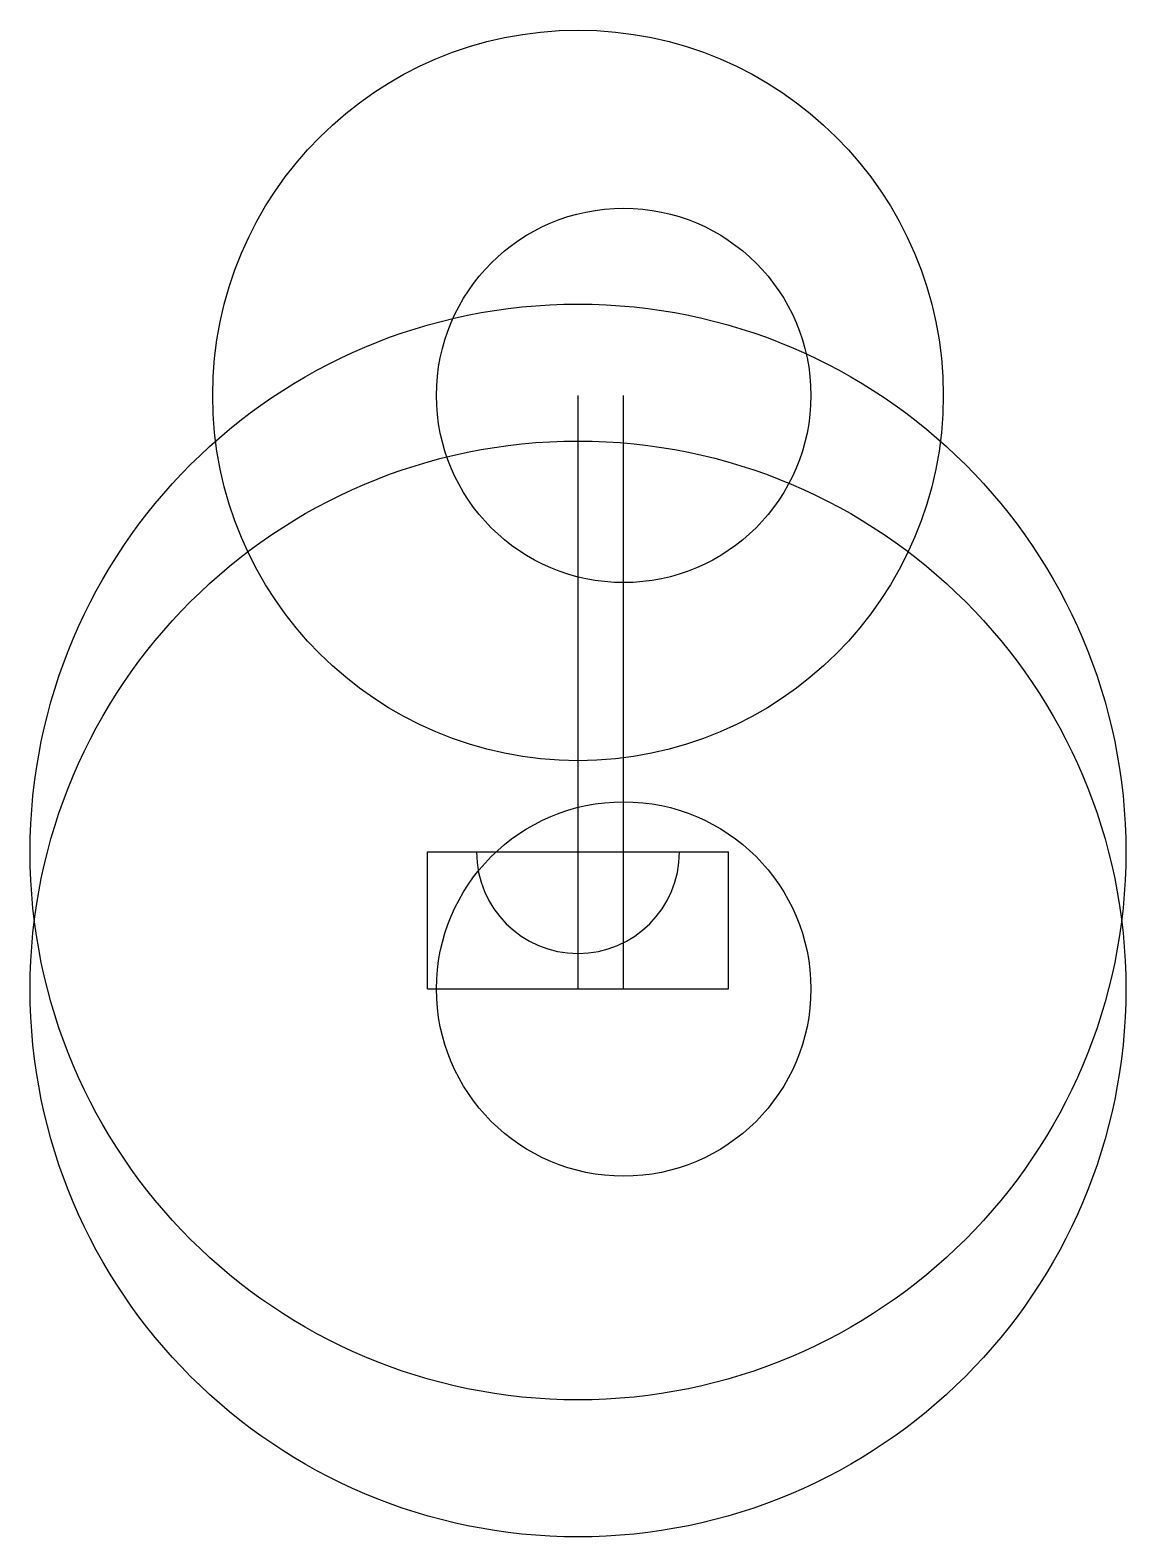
# Model space of a CAD drawing. Header units: millimetres. Extents: x -12 to 12, y -15 to 18.
import ezdxf

# ---------------------------------------------------------------- set-up
doc = ezdxf.new("R2010")
doc.units = ezdxf.units.MM
doc.layers.add('Part', color=7, linetype='CONTINUOUS')

msp = doc.modelspace()

# ---------------------------------------------------------------- linework, layer by layer
at = {"layer": 'Part'}
for p, q in [((0, 0, 8), (0, 10, 8)), ((0, 0, 8), (0, 10, 8)), ((1, -3, 4.1), (1, 10, 4.1)), ((1, -3, 4.1), (1, 10, 4.1)), ((-3.3, 0, -10.7), (3.3, 0, -10.7)), ((-3.3, 0, -7.3), (-3.273, 0, -7.3)), ((-3.3, 0, 7.3), (-3.273, 0, 7.3)), ((-3.3, 0, 10.7), (3.3, 0, 10.7)), ((-3.3, -3, 7.3), (-3.3, 0, 7.3)), ((-3.3, 0, 7.3), (-3.273, 0, 7.3)), ((-3.3, -3, -7.3), (-3.3, 0, -7.3)), ((-3.3, 0, -7.3), (-3.273, 0, -7.3)), ((-3.3, -3, -10.7), (-3.3, 0, -10.7)), ((-3.3, 0, -10.7), (3.3, 0, -10.7)), ((-3.3, -3, -7.3), (-3.3, 0, -7.3)), ((-3.3, -3, -10.7), (-3.3, 0, -10.7)), ((-3.3, -3, 10.7), (-3.3, 0, 10.7)), ((-3.3, -3, 7.3), (-3.3, 0, 7.3)), ((-3.3, -3, 10.7), (-3.3, 0, 10.7)), ((-3.3, 0, 10.7), (3.3, 0, 10.7)), ((-3.273, 0, 7.3), (3.273, 0, 7.3)), ((-3.273, 0, -7.3), (3.273, 0, -7.3)), ((-3.273, 0, 7.3), (3.273, 0, 7.3)), ((-3.273, 0, -7.3), (3.273, 0, -7.3)), ((0, -3, 12), (0, 0, 12)), ((0, -3, 12), (0, 0, 12)), ((3.273, 0, 7.3), (3.3, 0, 7.3)), ((3.273, 0, -7.3), (3.3, 0, -7.3)), ((3.273, 0, 7.3), (3.3, 0, 7.3)), ((3.273, 0, -7.3), (3.3, 0, -7.3)), ((3.3, -3, 7.3), (3.3, 0, 7.3)), ((3.3, -3, 7.3), (3.3, 0, 7.3)), ((3.3, -3, 10.7), (3.3, 0, 10.7)), ((3.3, -3, -7.3), (3.3, 0, -7.3)), ((3.3, -3, -10.7), (3.3, 0, -10.7)), ((3.3, -3, -7.3), (3.3, 0, -7.3)), ((3.3, -3, -10.7), (3.3, 0, -10.7)), ((3.3, -3, 10.7), (3.3, 0, 10.7)), ((-3.3, -3, 7.3), (3.3, -3, 7.3)), ((-3.3, -3, -7.3), (3.3, -3, -7.3)), ((-3.3, -3, -10.7), (3.3, -3, -10.7)), ((-3.3, -3, 10.7), (3.3, -3, 10.7)), ((-3.3, -3, -7.3), (3.3, -3, -7.3)), ((-3.3, -3, -10.7), (3.3, -3, -10.7)), ((-3.3, -3, 10.7), (3.3, -3, 10.7)), ((-3.3, -3, 7.3), (3.3, -3, 7.3))]:
    msp.add_line(p, q, dxfattribs=at)
for centre, radius in [((0, 10), 8), ((0, 10), 8), ((1, 10), 4.1), ((1, 10), 4.1), ((0, 0), 12), ((0, 0), 12), ((0, -3), 12), ((0, -3), 12), ((1, -3), 4.1), ((1, -3), 4.1)]:
    msp.add_circle(centre, radius, dxfattribs=at)
for centre, radius, start, end in [((0, 0), 3.273, 180, 180), ((0, 0), 3.273, 180, 180), ((0, 0), 3.273, 0, 0), ((0, 0), 3.273, 0, 0), ((0, 0), 3.273, 0, 0), ((0, 0), 3.273, 180, 180), ((0, 0), 3.273, 180, 180), ((0, 0), 3.273, 0, 0), ((0, 0), 3.272, 180, 180), ((0, 0), 3.272, 180, 180), ((0, 0), 3.272, 0, 0), ((0, 0), 3.272, 0, 0), ((0, 0), 3.272, 0, 0), ((0, 0), 3.272, 180, 180), ((0, 0), 3.272, 0, 0), ((0, 0), 3.272, 180, 180), ((0, 0), 2.223, 180, 180), ((0, 0), 2.223, 180, 180), ((0, 0), 2.223, 0, 0), ((0, 0), 2.223, 0, 0), ((0, 0), 2.223, 180, 180), ((0, 0), 2.223, 180, 180), ((-3.3, 0, -9), 0, 180, 0), ((-3.3, 0, 9), 0, 180, 0), ((-3.3, 0, -9), 0, 180, 0), ((-3.3, 0, 9), 0, 180, 0), ((0, 0), 2.223, 180, 0), ((0, 0), 2.223, 180, 0), ((0, 0), 0, 0, 0), ((0, 0), 0, 0, 0), ((3.3, 0, 9), 0, 0, 0), ((3.3, 0, -9), 0, 0, 0), ((3.3, 0, 9), 0, 0, 0), ((3.3, 0, -9), 0, 0, 0), ((-3.3, -3, -9), 0, 180, 0), ((-3.3, -3, 9), 0, 180, 0), ((-3.3, -3, -9), 0, 180, 0), ((-3.3, -3, 9), 0, 180, 0), ((3.3, -3, 9), 0, 0, 0), ((3.3, -3, -9), 0, 0, 0), ((3.3, -3, -9), 0, 0, 0), ((3.3, -3, 9), 0, 0, 0)]:
    msp.add_arc(centre, radius, start, end, dxfattribs=at)

doc.saveas('drawing.dxf')
